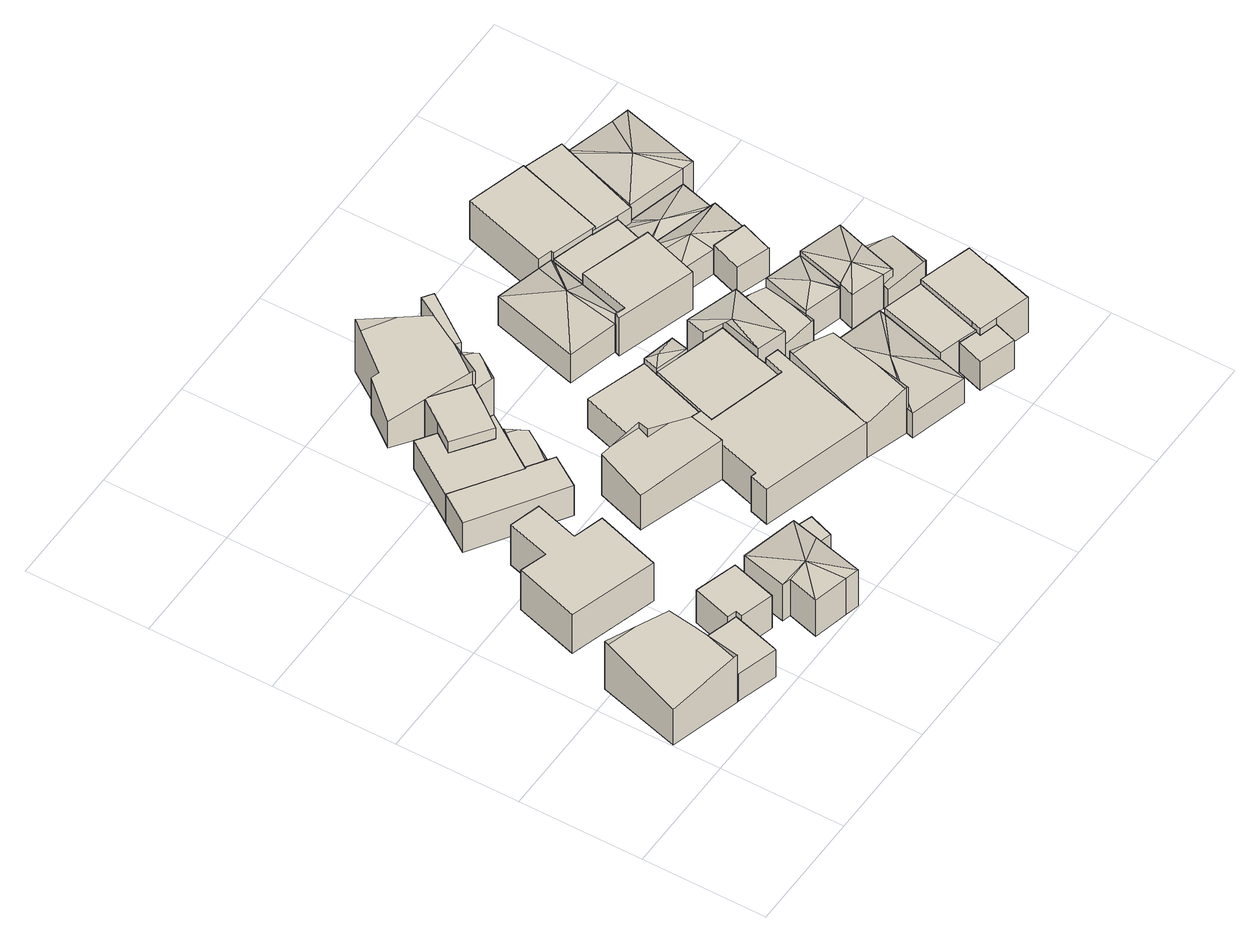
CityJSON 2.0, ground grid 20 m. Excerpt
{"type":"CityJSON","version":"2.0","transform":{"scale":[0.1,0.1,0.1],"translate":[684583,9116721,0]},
"CityObjects":{
"building1":{"type":"Building","attributes":{"Building Type":"Residential","Roof Shape":"gable","Roof Material":"Concrete Glazed Tile","Roof Material Code":"1","Roof Direction":"northwest","Building Height":7.23,"Roof Slope":34.4,"Footprint Area":166.15,"Solar PV Capacity Low":20.8,"Solar PV Capacity High":27.32,"Solar Annual Energy Low":29997,"Solar Annual Energy High":39534,"Suitable PV Area":124.2},"geometry":[{"type":"MultiSurface","lod":"2.2","boundaries":[[[0,1,2,3,4,5]],[[5,4,6,7]],[[4,3,8,6]],[[3,2,9,8]],[[2,1,10,9]],[[1,0,11,10]],[[0,5,7,11]],[[7,6,8,9,10,11]]]}]},
"building2":{"type":"Building","attributes":{"Building Type":"Residential","Roof Shape":"flat","Roof Material":"Concrete Glazed Tile","Roof Material Code":"1","Roof Direction":"northwest","Building Height":5.48,"Roof Slope":14.9,"Footprint Area":58.14,"Solar PV Capacity Low":7.28,"Solar PV Capacity High":9.56,"Solar Annual Energy Low":10496,"Solar Annual Energy High":13833,"Suitable PV Area":43.46},"geometry":[{"type":"MultiSurface","lod":"2.2","boundaries":[[[12,3,2,13,14,15,16,17]],[[17,16,18,19]],[[16,15,20,18]],[[15,14,21,20]],[[14,13,22,21]],[[13,2,23,22]],[[2,3,24,23]],[[3,12,25,24]],[[12,17,19,25]],[[19,18,20,21,22,23,24,25]]]}]},
"building3":{"type":"Building","attributes":{"Building Type":"Residential","Roof Shape":"shed","Roof Material":"Concrete Aluminum Tile","Roof Material Code":"2","Roof Direction":"northwest","Building Height":7.66,"Roof Slope":15.2,"Footprint Area":196.3,"Solar PV Capacity Low":24.58,"Solar PV Capacity High":32.28,"Solar Annual Energy Low":35441,"Solar Annual Energy High":46708,"Suitable PV Area":146.73},"geometry":[{"type":"MultiSurface","lod":"2.2","boundaries":[[[26,27,28,29,30,31,32,33]],[[33,32,34,35]],[[32,31,36,34]],[[31,30,37,36]],[[30,29,38,37]],[[29,28,39,38]],[[28,27,40,39]],[[27,26,41,40]],[[26,33,35,41]],[[35,34,36,37,38,39,40,41]]]}]},
"building4":{"type":"Building","attributes":{"Building Type":"Residential","Roof Shape":"flat","Roof Material":"Concrete Glazed Tile","Roof Material Code":"1","Roof Direction":"northwest","Building Height":6.64,"Roof Slope":12.1,"Footprint Area":52.65,"Solar PV Capacity Low":6.59,"Solar PV Capacity High":8.66,"Solar Annual Energy Low":9505,"Solar Annual Energy High":12527,"Suitable PV Area":39.35},"geometry":[{"type":"MultiSurface","lod":"2.2","boundaries":[[[42,12,17,16,43,44]],[[44,43,45,46]],[[43,16,47,45]],[[16,17,48,47]],[[17,12,49,48]],[[12,42,50,49]],[[42,44,46,50]],[[46,45,47,48,49,50]]]}]},
"building5":{"type":"Building","attributes":{"Building Type":"Residential","Roof Shape":"hip","Roof Material":"Concrete Glazed Tile","Roof Material Code":"1","Roof Direction":"northwest","Building Height":7.27,"Roof Slope":29,"Footprint Area":112.3,"Solar PV Capacity Low":14.06,"Solar PV Capacity High":18.47,"Solar Annual Energy Low":20275,"Solar Annual Energy High":26721,"Suitable PV Area":83.94},"geometry":[{"type":"MultiSurface","lod":"2.2","boundaries":[[[51,52,53,54,55,56,57,58]],[[58,57,59,60]],[[57,56,61,59]],[[56,55,62,61]],[[55,54,63,62]],[[54,53,64,63]],[[53,52,65,64]],[[52,51,66,65]],[[51,58,60,66]],[[60,59,67]],[[59,61,67]],[[61,62,67]],[[62,63,67]],[[63,64,67]],[[64,65,67]],[[65,66,67]],[[66,60,67]]]}]},
"building6":{"type":"Building","attributes":{"Building Type":"Residential","Roof Shape":"flat","Roof Material":"Concrete Glazed Tile","Roof Material Code":"1","Roof Direction":"northwest","Building Height":5.99,"Roof Slope":14.9,"Footprint Area":96.68,"Solar PV Capacity Low":12.1,"Solar PV Capacity High":15.9,"Solar Annual Energy Low":17455,"Solar Annual Energy High":23004,"Suitable PV Area":72.27},"geometry":[{"type":"MultiSurface","lod":"2.2","boundaries":[[[68,69,70,71,72,73,74]],[[74,73,75,76]],[[73,72,77,75]],[[72,71,78,77]],[[71,70,79,78]],[[70,69,80,79]],[[69,68,81,80]],[[68,74,76,81]],[[76,75,77,78,79,80,81]]]}]},
"building7":{"type":"Building","attributes":{"Building Type":"Residential","Roof Shape":"flat","Roof Material":"Concrete Glazed Tile","Roof Material Code":"1","Roof Direction":"northwest","Building Height":5.86,"Roof Slope":10.9,"Footprint Area":12.6,"Solar PV Capacity Low":1.58,"Solar PV Capacity High":2.07,"Solar Annual Energy Low":2274,"Solar Annual Energy High":2998,"Suitable PV Area":9.42},"geometry":[{"type":"MultiSurface","lod":"2.2","boundaries":[[[58,57,82,83]],[[83,82,84,85]],[[82,57,86,84]],[[57,58,87,86]],[[58,83,85,87]],[[85,84,86,87]]]}]},
"building8":{"type":"Building","attributes":{"Building Type":"Residential","Roof Shape":"flat","Roof Material":"Concrete Glazed Tile","Roof Material Code":"1","Roof Direction":"northwest","Building Height":5.81,"Roof Slope":8.9,"Footprint Area":102.6,"Solar PV Capacity Low":12.85,"Solar PV Capacity High":16.87,"Solar Annual Energy Low":18524,"Solar Annual Energy High":24414,"Suitable PV Area":76.7},"geometry":[{"type":"MultiSurface","lod":"2.2","boundaries":[[[88,71,70,69,89,90,91,92,93,94]],[[94,93,95,96]],[[93,92,97,95]],[[92,91,98,97]],[[91,90,99,98]],[[90,89,100,99]],[[89,69,101,100]],[[69,70,102,101]],[[70,71,103,102]],[[71,88,104,103]],[[88,94,96,104]],[[96,95,97,98,99,100,101,102,103,104]]]}]},
"building9":{"type":"Building","attributes":{"Building Type":"Residential","Roof Shape":"gable","Roof Material":"Concrete Glazed Tile","Roof Material Code":"1","Roof Direction":"northwest","Building Height":4.58,"Roof Slope":32.6,"Footprint Area":25.72,"Solar PV Capacity Low":3.22,"Solar PV Capacity High":4.23,"Solar Annual Energy Low":4644,"Solar Annual Energy High":6120,"Suitable PV Area":19.23},"geometry":[{"type":"MultiSurface","lod":"2.2","boundaries":[[[89,69,68,105]],[[105,68,106,107]],[[68,69,108,106]],[[69,89,109,108]],[[89,105,107,109]],[[107,106,108,109]]]}]},
"building10":{"type":"Building","attributes":{"Building Type":"Residential","Roof Shape":"flat","Roof Material":"Concrete Glazed Tile","Roof Material Code":"1","Roof Direction":"northwest","Building Height":7.96,"Roof Slope":9.3,"Footprint Area":61.65,"Solar PV Capacity Low":7.72,"Solar PV Capacity High":10.14,"Solar Annual Energy Low":11131,"Solar Annual Energy High":14670,"Suitable PV Area":46.09},"geometry":[{"type":"MultiSurface","lod":"2.2","boundaries":[[[91,110,111,112,94,93,92]],[[92,93,113,114]],[[93,94,115,113]],[[94,112,116,115]],[[112,111,117,116]],[[111,110,118,117]],[[110,91,119,118]],[[91,92,114,119]],[[114,113,115,116,117,118,119]]]}]},
"building11":{"type":"Building","attributes":{"Building Type":"Residential","Roof Shape":"gable","Roof Material":"Clay Tile Shingle","Roof Material Code":"3","Roof Direction":"northwest","Building Height":7.04,"Roof Slope":32,"Footprint Area":108.35,"Solar PV Capacity Low":13.57,"Solar PV Capacity High":17.82,"Solar Annual Energy Low":19561,"Solar Annual Energy High":25780,"Suitable PV Area":80.99},"geometry":[{"type":"MultiSurface","lod":"2.2","boundaries":[[[120,121,122,123,124,125]],[[125,124,126,127]],[[124,123,128,126]],[[123,122,129,128]],[[122,121,130,129]],[[121,120,131,130]],[[120,125,127,131]],[[127,126,128,129,130,131]]]}]},
"building12":{"type":"Building","attributes":{"Building Type":"Residential","Roof Shape":"gable","Roof Material":"Concrete Aluminum Tile","Roof Material Code":"2","Roof Direction":"northwest","Building Height":5.4,"Roof Slope":31.5,"Footprint Area":188.47,"Solar PV Capacity Low":23.6,"Solar PV Capacity High":30.99,"Solar Annual Energy Low":34026,"Solar Annual Energy High":44844,"Suitable PV Area":140.88},"geometry":[{"type":"MultiSurface","lod":"2.2","boundaries":[[[132,133,134,135,136,137,138,139,112,111,140]],[[140,111,141,142]],[[111,112,143,141]],[[112,139,144,143]],[[139,138,145,144]],[[138,137,146,145]],[[137,136,147,146]],[[136,135,148,147]],[[135,134,149,148]],[[134,133,150,149]],[[133,132,151,150]],[[132,140,142,151]],[[142,141,143,144,145,146,147,148,149,150,151]]]}]},
"building13":{"type":"Building","attributes":{"Building Type":"Residential","Roof Shape":"gable","Roof Material":"Concrete Glazed Tile","Roof Material Code":"1","Roof Direction":"northwest","Building Height":7.39,"Roof Slope":33.8,"Footprint Area":16.72,"Solar PV Capacity Low":2.09,"Solar PV Capacity High":2.75,"Solar Annual Energy Low":3019,"Solar Annual Energy High":3979,"Suitable PV Area":12.5},"geometry":[{"type":"MultiSurface","lod":"2.2","boundaries":[[[132,140,111,110,152,153]],[[153,152,154,155]],[[152,110,156,154]],[[110,111,157,156]],[[111,140,158,157]],[[140,132,151,158]],[[132,153,155,151]],[[155,154,156,157,158,151]]]}]},
"building14":{"type":"Building","attributes":{"Building Type":"Residential","Roof Shape":"shed","Roof Material":"Concrete Glazed Tile","Roof Material Code":"1","Roof Direction":"northwest","Building Height":5.41,"Roof Slope":18.7,"Footprint Area":130.26,"Solar PV Capacity Low":16.31,"Solar PV Capacity High":21.42,"Solar Annual Energy Low":23517,"Solar Annual Energy High":30994,"Suitable PV Area":97.37},"geometry":[{"type":"MultiSurface","lod":"2.2","boundaries":[[[120,125,124,159,160,161,162,163]],[[163,162,164,165]],[[162,161,166,164]],[[161,160,167,166]],[[160,159,168,167]],[[159,124,169,168]],[[124,125,170,169]],[[125,120,171,170]],[[120,163,165,171]],[[165,164,166,167,168,169,170,171]]]}]},
"building15":{"type":"Building","attributes":{"Building Type":"Residential","Roof Shape":"flat","Roof Material":"Concrete Glazed Tile","Roof Material Code":"1","Roof Direction":"northwest","Building Height":7.14,"Roof Slope":7.9,"Footprint Area":272.41,"Solar PV Capacity Low":34.11,"Solar PV Capacity High":44.8,"Solar Annual Energy Low":49181,"Solar Annual Energy High":64817,"Suitable PV Area":203.62},"geometry":[{"type":"MultiSurface","lod":"2.2","boundaries":[[[172,173,159,124,123,174,175,176,177,178,179,180]],[[180,179,181,182]],[[179,178,183,181]],[[178,177,184,183]],[[177,176,185,184]],[[176,175,186,185]],[[175,174,187,186]],[[174,123,188,187]],[[123,124,189,188]],[[124,159,190,189]],[[159,173,191,190]],[[173,172,192,191]],[[172,180,182,192]],[[182,181,183,184,185,186,187,188,189,190,191,192]]]}]},
"building16":{"type":"Building","attributes":{"Building Type":"Residential","Roof Shape":"shed","Roof Material":"Concrete Glazed Tile","Roof Material Code":"1","Roof Direction":"northwest","Building Height":5.91,"Roof Slope":12.9,"Footprint Area":151.17,"Solar PV Capacity Low":18.93,"Solar PV Capacity High":24.86,"Solar Annual Energy Low":27293,"Solar Annual Energy High":35970,"Suitable PV Area":113},"geometry":[{"type":"MultiSurface","lod":"2.2","boundaries":[[[193,194,195,161,160,159,173,172,180,196,197]],[[197,196,198,199]],[[196,180,200,198]],[[180,172,201,200]],[[172,173,202,201]],[[173,159,203,202]],[[159,160,204,203]],[[160,161,205,204]],[[161,195,206,205]],[[195,194,207,206]],[[194,193,208,207]],[[193,197,199,208]],[[199,198,200,201,202,203,204,205,206,207,208]]]}]},
"building17":{"type":"Building","attributes":{"Building Type":"Residential","Roof Shape":"flat","Roof Material":"Concrete Glazed Tile","Roof Material Code":"1","Roof Direction":"northwest","Building Height":5.5,"Roof Slope":11,"Footprint Area":16.91,"Solar PV Capacity Low":2.12,"Solar PV Capacity High":2.78,"Solar Annual Energy Low":3052,"Solar Annual Energy High":4022,"Suitable PV Area":12.64},"geometry":[{"type":"MultiSurface","lod":"2.2","boundaries":[[[209,134,135,134,133,210,211]],[[211,210,212,213]],[[210,133,214,212]],[[133,134,215,214]],[[134,135,216,215]],[[134,209,217,215]],[[209,211,213,217]],[[213,212,214,215,216,215,217]]]}]},
"building18":{"type":"Building","attributes":{"Building Type":"Residential","Roof Shape":"hip","Roof Material":"Concrete Glazed Tile","Roof Material Code":"1","Roof Direction":"northwest","Building Height":6.8,"Roof Slope":22.5,"Footprint Area":14.91,"Solar PV Capacity Low":1.87,"Solar PV Capacity High":2.45,"Solar Annual Energy Low":2692,"Solar Annual Energy High":3548,"Suitable PV Area":11.14},"geometry":[{"type":"MultiSurface","lod":"2.2","boundaries":[[[218,162,161,194]],[[194,161,219,220]],[[161,162,221,219]],[[162,218,222,221]],[[218,194,220,222]],[[220,219,223]],[[219,221,223]],[[221,222,223]],[[222,220,223]]]}]},
"building19":{"type":"Building","attributes":{"Building Type":"Residential","Roof Shape":"gable","Roof Material":"Concrete Glazed Tile","Roof Material Code":"1","Roof Direction":"northwest","Building Height":6.86,"Roof Slope":27.3,"Footprint Area":120.7,"Solar PV Capacity Low":15.11,"Solar PV Capacity High":19.85,"Solar Annual Energy Low":21791,"Solar Annual Energy High":28719,"Suitable PV Area":90.22},"geometry":[{"type":"MultiSurface","lod":"2.2","boundaries":[[[178,177,224,225,226]],[[226,225,227,228]],[[225,224,229,227]],[[224,177,230,229]],[[177,178,231,230]],[[178,226,228,231]],[[228,227,229,230,231]]]}]},
"building20":{"type":"Building","attributes":{"Building Type":"Residential","Roof Shape":"hip","Roof Material":"Concrete Glazed Tile","Roof Material Code":"1","Roof Direction":"northwest","Building Height":5.66,"Roof Slope":29.9,"Footprint Area":147.43,"Solar PV Capacity Low":18.46,"Solar PV Capacity High":24.24,"Solar Annual Energy Low":26617,"Solar Annual Energy High":35079,"Suitable PV Area":110.2},"geometry":[{"type":"MultiSurface","lod":"2.2","boundaries":[[[232,233,234,235,236,237,238,239]],[[239,238,240,241]],[[238,237,242,240]],[[237,236,243,242]],[[236,235,244,243]],[[235,234,245,244]],[[234,233,246,245]],[[233,232,247,246]],[[232,239,241,247]],[[241,240,248]],[[240,242,248]],[[242,243,248]],[[243,244,248]],[[244,245,248]],[[245,246,248]],[[246,247,248]],[[247,241,248]]]}]},
"building21":{"type":"Building","attributes":{"Building Type":"Residential","Roof Shape":"hip","Roof Material":"Concrete Glazed Tile","Roof Material Code":"1","Roof Direction":"northwest","Building Height":7.84,"Roof Slope":29.2,"Footprint Area":64.09,"Solar PV Capacity Low":8.02,"Solar PV Capacity High":10.54,"Solar Annual Energy Low":11570,"Solar Annual Energy High":15249,"Suitable PV Area":47.9},"geometry":[{"type":"MultiSurface","lod":"2.2","boundaries":[[[249,193,197,196,250,251]],[[251,250,252,253]],[[250,196,254,252]],[[196,197,255,254]],[[197,193,256,255]],[[193,249,257,256]],[[249,251,253,257]],[[253,252,258]],[[252,254,258]],[[254,255,258]],[[255,256,258]],[[256,257,258]],[[257,253,258]]]}]},
"building22":{"type":"Building","attributes":{"Building Type":"Residential","Roof Shape":"hip","Roof Material":"Concrete Glazed Tile","Roof Material Code":"1","Roof Direction":"northwest","Building Height":5.05,"Roof Slope":23.8,"Footprint Area":153.85,"Solar PV Capacity Low":19.26,"Solar PV Capacity High":25.3,"Solar Annual Energy Low":27777,"Solar Annual Energy High":36607,"Suitable PV Area":115},"geometry":[{"type":"MultiSurface","lod":"2.2","boundaries":[[[259,260,261,226,225,224,262,263]],[[263,262,264,265]],[[262,224,266,264]],[[224,225,267,266]],[[225,226,268,267]],[[226,261,269,268]],[[261,260,270,269]],[[260,259,271,270]],[[259,263,265,271]],[[265,264,272]],[[264,266,272]],[[266,267,272]],[[267,268,272]],[[268,269,272]],[[269,270,272]],[[270,271,272]],[[271,265,272]]]}]},
"building23":{"type":"Building","attributes":{"Building Type":"Residential","Roof Shape":"shed","Roof Material":"Concrete Glazed Tile","Roof Material Code":"1","Roof Direction":"northwest","Building Height":7.65,"Roof Slope":14.7,"Footprint Area":110.32,"Solar PV Capacity Low":13.81,"Solar PV Capacity High":18.14,"Solar Annual Energy Low":19918,"Solar Annual Energy High":26250,"Suitable PV Area":82.47},"geometry":[{"type":"MultiSurface","lod":"2.2","boundaries":[[[273,235,234,233,274,275,276,277]],[[277,276,278,279]],[[276,275,280,278]],[[275,274,281,280]],[[274,233,282,281]],[[233,234,283,282]],[[234,235,284,283]],[[235,273,285,284]],[[273,277,279,285]],[[279,278,280,281,282,283,284,285]]]}]},
"building24":{"type":"Building","attributes":{"Building Type":"Residential","Roof Shape":"gable","Roof Material":"Concrete Glazed Tile","Roof Material Code":"1","Roof Direction":"northwest","Building Height":4.11,"Roof Slope":29.8,"Footprint Area":54.28,"Solar PV Capacity Low":6.8,"Solar PV Capacity High":8.93,"Solar Annual Energy Low":9800,"Solar Annual Energy High":12915,"Suitable PV Area":40.57},"geometry":[{"type":"MultiSurface","lod":"2.2","boundaries":[[[251,286,287,288,289]],[[289,288,290,291]],[[288,287,292,290]],[[287,286,293,292]],[[286,251,294,293]],[[251,289,291,294]],[[291,290,292,293,294]]]}]},
"building25":{"type":"Building","attributes":{"Building Type":"Residential","Roof Shape":"shed","Roof Material":"Concrete Glazed Tile","Roof Material Code":"1","Roof Direction":"northwest","Building Height":5.79,"Roof Slope":11.4,"Footprint Area":25.4,"Solar PV Capacity Low":3.18,"Solar PV Capacity High":4.18,"Solar Annual Energy Low":4585,"Solar Annual Energy High":6043,"Suitable PV Area":18.99},"geometry":[{"type":"MultiSurface","lod":"2.2","boundaries":[[[295,296,297,298,299,300,301,302]],[[302,301,303,304]],[[301,300,305,303]],[[300,299,306,305]],[[299,298,307,306]],[[298,297,308,307]],[[297,296,309,308]],[[296,295,310,309]],[[295,302,304,310]],[[304,303,305,306,307,308,309,310]]]}]},
"building26":{"type":"Building","attributes":{"Building Type":"Residential","Roof Shape":"flat","Roof Material":"Concrete Glazed Tile","Roof Material Code":"1","Roof Direction":"northwest","Building Height":6.26,"Roof Slope":8.8,"Footprint Area":64.2,"Solar PV Capacity Low":8.04,"Solar PV Capacity High":10.56,"Solar Annual Energy Low":11590,"Solar Annual Energy High":15275,"Suitable PV Area":47.99},"geometry":[{"type":"MultiSurface","lod":"2.2","boundaries":[[[311,312,313,236,235,273]],[[273,235,314,315]],[[235,236,316,314]],[[236,313,317,316]],[[313,312,318,317]],[[312,311,319,318]],[[311,273,315,319]],[[315,314,316,317,318,319]]]}]},
"building27":{"type":"Building","attributes":{"Building Type":"Residential","Roof Shape":"flat","Roof Material":"Concrete Glazed Tile","Roof Material Code":"1","Roof Direction":"northwest","Building Height":6.28,"Roof Slope":12.7,"Footprint Area":74.82,"Solar PV Capacity Low":9.37,"Solar PV Capacity High":12.3,"Solar Annual Energy Low":13508,"Solar Annual Energy High":17802,"Suitable PV Area":55.93},"geometry":[{"type":"MultiSurface","lod":"2.2","boundaries":[[[260,259,300,299,298,320]],[[320,298,321,322]],[[298,299,323,321]],[[299,300,324,323]],[[300,259,325,324]],[[259,260,326,325]],[[260,320,322,326]],[[322,321,323,324,325,326]]]}]},
"building28":{"type":"Building","attributes":{"Building Type":"Residential","Roof Shape":"hip","Roof Material":"Concrete Glazed Tile","Roof Material Code":"1","Roof Direction":"northwest","Building Height":5.99,"Roof Slope":28.2,"Footprint Area":52.69,"Solar PV Capacity Low":6.6,"Solar PV Capacity High":8.66,"Solar Annual Energy Low":9512,"Solar Annual Energy High":12536,"Suitable PV Area":39.38},"geometry":[{"type":"MultiSurface","lod":"2.2","boundaries":[[[289,288,327,328,329]],[[329,328,330,331]],[[328,327,332,330]],[[327,288,333,332]],[[288,289,334,333]],[[289,329,331,334]],[[331,330,335]],[[330,332,335]],[[332,333,335]],[[333,334,335]],[[334,331,335]]]}]},
"building29":{"type":"Building","attributes":{"Building Type":"Residential","Roof Shape":"shed","Roof Material":"Concrete Glazed Tile","Roof Material Code":"1","Roof Direction":"northwest","Building Height":7.43,"Roof Slope":12.5,"Footprint Area":143.54,"Solar PV Capacity Low":17.97,"Solar PV Capacity High":23.61,"Solar Annual Energy Low":25915,"Solar Annual Energy High":34154,"Suitable PV Area":107.3},"geometry":[{"type":"MultiSurface","lod":"2.2","boundaries":[[[336,238,237,236,313,337,338]],[[338,337,339,340]],[[337,313,341,339]],[[313,236,342,341]],[[236,237,343,342]],[[237,238,344,343]],[[238,336,345,344]],[[336,338,340,345]],[[340,339,341,342,343,344,345]]]}]},
"building30":{"type":"Building","attributes":{"Building Type":"Residential","Roof Shape":"flat","Roof Material":"Concrete Glazed Tile","Roof Material Code":"1","Roof Direction":"northwest","Building Height":7.24,"Roof Slope":5.1,"Footprint Area":107.78,"Solar PV Capacity Low":13.49,"Solar PV Capacity High":17.72,"Solar Annual Energy Low":19459,"Solar Annual Energy High":25645,"Suitable PV Area":80.57},"geometry":[{"type":"MultiSurface","lod":"2.2","boundaries":[[[346,347,320,297,296,295,348,349,350,351,352]],[[352,351,353,354]],[[351,350,355,353]],[[350,349,356,355]],[[349,348,357,356]],[[348,295,358,357]],[[295,296,359,358]],[[296,297,360,359]],[[297,320,361,360]],[[320,347,362,361]],[[347,346,363,362]],[[346,352,354,363]],[[354,353,355,356,357,358,359,360,361,362,363]]]}]},
"building31":{"type":"Building","attributes":{"Building Type":"Residential","Roof Shape":"shed","Roof Material":"Concrete Glazed Tile","Roof Material Code":"1","Roof Direction":"northwest","Building Height":5.68,"Roof Slope":10.3,"Footprint Area":29.7,"Solar PV Capacity Low":3.72,"Solar PV Capacity High":4.88,"Solar Annual Energy Low":5362,"Solar Annual Energy High":7067,"Suitable PV Area":22.2},"geometry":[{"type":"MultiSurface","lod":"2.2","boundaries":[[[364,365,366,367,368]],[[368,367,369,370]],[[367,366,371,369]],[[366,365,372,371]],[[365,364,373,372]],[[364,368,370,373]],[[370,369,371,372,373]]]}]},
"building32":{"type":"Building","attributes":{"Building Type":"Residential","Roof Shape":"hip","Roof Material":"Concrete Glazed Tile","Roof Material Code":"1","Roof Direction":"northwest","Building Height":6.88,"Roof Slope":22.4,"Footprint Area":78.38,"Solar PV Capacity Low":9.81,"Solar PV Capacity High":12.89,"Solar Annual Energy Low":14150,"Solar Annual Energy High":18649,"Suitable PV Area":58.59},"geometry":[{"type":"MultiSurface","lod":"2.2","boundaries":[[[329,328,327,374,375,376,377,378]],[[378,377,379,380]],[[377,376,381,379]],[[376,375,382,381]],[[375,374,383,382]],[[374,327,384,383]],[[327,328,385,384]],[[328,329,386,385]],[[329,378,380,386]],[[380,379,387]],[[379,381,387]],[[381,382,387]],[[382,383,387]],[[383,384,387]],[[384,385,387]],[[385,386,387]],[[386,380,387]]]}]},
"building33":{"type":"Building","attributes":{"Building Type":"Residential","Roof Shape":"hip","Roof Material":"Concrete Glazed Tile","Roof Material Code":"1","Roof Direction":"northwest","Building Height":4.93,"Roof Slope":25.1,"Footprint Area":77.57,"Solar PV Capacity Low":9.71,"Solar PV Capacity High":12.76,"Solar Annual Energy Low":14005,"Solar Annual Energy High":18458,"Suitable PV Area":57.99},"geometry":[{"type":"MultiSurface","lod":"2.2","boundaries":[[[388,277,276,389,366,365,390,391]],[[391,390,392,393]],[[390,365,394,392]],[[365,366,395,394]],[[366,389,396,395]],[[389,276,397,396]],[[276,277,398,397]],[[277,388,399,398]],[[388,391,393,399]],[[393,392,400]],[[392,394,400]],[[394,395,400]],[[395,396,400]],[[396,397,400]],[[397,398,400]],[[398,399,400]],[[399,393,400]]]}]},
"building34":{"type":"Building","attributes":{"Building Type":"Residential","Roof Shape":"shed","Roof Material":"Concrete Glazed Tile","Roof Material Code":"1","Roof Direction":"northwest","Building Height":7,"Roof Slope":17.2,"Footprint Area":98.48,"Solar PV Capacity Low":12.33,"Solar PV Capacity High":16.2,"Solar Annual Energy Low":17780,"Solar Annual Energy High":23433,"Suitable PV Area":73.62},"geometry":[{"type":"MultiSurface","lod":"2.2","boundaries":[[[338,337,313,312,311,401,402,403,404,405,406]],[[406,405,407,408]],[[405,404,409,407]],[[404,403,410,409]],[[403,402,411,410]],[[402,401,412,411]],[[401,311,413,412]],[[311,312,414,413]],[[312,313,415,414]],[[313,337,416,415]],[[337,338,417,416]],[[338,406,408,417]],[[408,407,409,410,411,412,413,414,415,416,417]]]}]},
"building35":{"type":"Building","attributes":{"Building Type":"Residential","Roof Shape":"hip","Roof Material":"Concrete Glazed Tile","Roof Material Code":"1","Roof Direction":"northwest","Building Height":4,"Roof Slope":26,"Footprint Area":74.61,"Solar PV Capacity Low":9.34,"Solar PV Capacity High":12.27,"Solar Annual Energy Low":13471,"Solar Annual Energy High":17753,"Suitable PV Area":55.77},"geometry":[{"type":"MultiSurface","lod":"2.2","boundaries":[[[418,419,403,402,401,311,273,277,388]],[[388,277,420,421]],[[277,273,422,420]],[[273,311,423,422]],[[311,401,424,423]],[[401,402,425,424]],[[402,403,426,425]],[[403,419,427,426]],[[419,418,428,427]],[[418,388,421,428]],[[421,420,429]],[[420,422,429]],[[422,423,429]],[[423,424,429]],[[424,425,429]],[[425,426,429]],[[426,427,429]],[[427,428,429]],[[428,421,429]]]}]},
"building36":{"type":"Building","attributes":{"Building Type":"Residential","Roof Shape":"gable","Roof Material":"Concrete Glazed Tile","Roof Material Code":"1","Roof Direction":"northwest","Building Height":4.73,"Roof Slope":26.2,"Footprint Area":40.11,"Solar PV Capacity Low":5.02,"Solar PV Capacity High":6.6,"Solar Annual Energy Low":7241,"Solar Annual Energy High":9544,"Suitable PV Area":29.98},"geometry":[{"type":"MultiSurface","lod":"2.2","boundaries":[[[377,376,375,430,431,432,433]],[[433,432,434,435]],[[432,431,436,434]],[[431,430,437,436]],[[430,375,438,437]],[[375,376,439,438]],[[376,377,440,439]],[[377,433,435,440]],[[435,434,436,437,438,439,440]]]}]},
"building37":{"type":"Building","attributes":{"Building Type":"Residential","Roof Shape":"hip","Roof Material":"Concrete Glazed Tile","Roof Material Code":"1","Roof Direction":"northwest","Building Height":7.16,"Roof Slope":21.5,"Footprint Area":149.68,"Solar PV Capacity Low":18.74,"Solar PV Capacity High":24.61,"Solar Annual Energy Low":27024,"Solar Annual Energy High":35615,"Suitable PV Area":111.89},"geometry":[{"type":"MultiSurface","lod":"2.2","boundaries":[[[441,405,404,402,403,419,442,443,444]],[[444,443,445,446]],[[443,442,447,445]],[[442,419,448,447]],[[419,403,449,448]],[[403,402,450,449]],[[402,404,451,450]],[[404,405,452,451]],[[405,441,453,452]],[[441,444,446,453]],[[446,445,454]],[[445,447,454]],[[447,448,454]],[[448,449,454]],[[449,450,454]],[[450,451,454]],[[451,452,454]],[[452,453,454]],[[453,446,454]]]}]}
},
"vertices":[
[2,78,0],[116,46,0],[116,47,0],[139,125,0],[154,181,0],[40,213,0],[154,181,72],[40,213,96],[139,125,82],[116,47,96],[116,46,96],[2,78,72],
[192,110,0],[119,46,0],[184,27,0],[186,32,0],[204,95,0],[207,106,0],[204,95,55],[207,106,55],[186,32,55],[184,27,55],[119,46,55],[116,47,55],[139,125,55],[192,110,55],
[196,361,0],[216,431,0],[166,445,0],[146,376,0],[103,389,0],[72,286,0],[214,244,0],[245,347,0],[214,244,77],[245,347,79],[72,286,78],[103,389,80],[146,376,80],[166,445,81],[216,431,81],[196,361,79],
[211,173,0],[258,80,0],[279,153,0],[258,80,66],[279,153,66],[204,95,66],[207,106,66],[192,110,66],[211,173,66],
[295,148,0],[277,75,0],[291,71,0],[277,21,0],[334,8,0],[356,2,0],[376,83,0],[386,126,0],[376,83,73],[386,126,73],[356,2,73],[334,8,73],[277,21,73],[291,71,73],[277,75,73],[295,148,73],[324,67,83],
[310,478,0],[283,496,0],[282,494,0],[183,561,0],[150,513,0],[290,421,0],[322,470,0],[290,421,60],[322,470,60],[150,513,60],[183,561,60],[282,494,60],[283,496,60],[310,478,60],
[402,76,0],[416,116,0],[402,76,59],[416,116,59],[376,83,59],[386,126,59],
[245,652,0],[325,557,0],[344,585,0],[333,592,0],[308,559,0],[251,600,0],[274,632,0],[251,600,58],[274,632,58],[308,559,58],[333,592,58],[344,585,58],[325,557,58],[283,496,58],[282,494,58],[183,561,58],[245,652,58],
[354,535,0],[310,478,62],[354,535,46],[283,496,46],[325,557,63],
[356,624,0],[359,629,0],[303,671,0],[251,600,80],[308,559,80],[274,632,80],[303,671,80],[359,629,80],[356,624,80],[333,592,80],
[405,389,0],[342,409,0],[316,329,0],[455,285,0],[476,348,0],[400,371,0],[476,348,70],[400,371,103],[455,285,80],[316,329,70],[342,409,82],[405,389,101],
[396,672,0],[421,707,0],[458,755,0],[445,763,0],[355,817,0],[308,749,0],[299,755,0],[259,703,0],[362,627,0],[359,629,106],[362,627,105],[303,671,77],[259,703,54],[299,755,75],[308,749,80],[355,817,105],[445,763,61],[458,755,54],[421,707,73],[396,672,87],
[378,607,0],[417,655,0],[378,607,88],[417,655,74],[356,624,74],[359,629,76],[362,627,78],
[492,343,0],[498,341,0],[527,437,0],[535,462,0],[437,492,0],[535,462,58],[437,492,59],[527,437,57],[498,341,54],[492,343,54],[476,348,54],[400,371,55],[405,389,56],
[612,288,0],[486,322,0],[434,218,0],[426,220,0],[417,189,0],[594,139,0],[637,291,0],[644,315,0],[622,321,0],[644,315,71],[622,321,71],[637,291,71],[594,139,71],[417,189,71],[426,220,71],[434,218,71],[455,285,71],[476,348,71],[492,343,71],[486,322,71],[612,288,71],
[610,414,0],[581,422,0],[529,437,0],[625,335,0],[645,405,0],[625,335,60],[645,405,62],[622,321,60],[612,288,59],[486,322,60],[492,343,60],[498,341,60],[527,437,63],[529,437,62],[581,422,62],[610,414,62],
[477,787,0],[436,696,0],[493,776,0],[436,696,55],[493,776,55],[421,707,55],[458,755,55],[445,763,55],[477,787,55],
[587,450,0],[527,437,68],[581,422,68],[535,462,68],[587,450,68],[550,449,71],
[663,118,0],[665,117,0],[712,268,0],[665,117,91],[712,268,69],[663,118,92],[594,139,69],[637,291,89],
[495,556,0],[576,535,0],[592,530,0],[614,612,0],[628,668,0],[630,673,0],[607,679,0],[533,698,0],[607,679,57],[533,698,57],[630,673,57],[628,668,57],[614,612,57],[592,530,57],[576,535,57],[495,556,57],[584,619,69],
[619,446,0],[673,321,0],[703,420,0],[673,321,78],[703,420,78],[625,335,78],[645,405,78],[610,414,78],[619,446,78],[646,390,87],
[764,127,0],[794,237,0],[796,246,0],[659,106,0],[752,81,0],[659,106,50],[752,81,50],[663,118,50],[665,117,50],[712,268,50],[796,246,50],[794,237,50],[764,127,50],[723,183,63],
[720,580,0],[573,527,0],[700,488,0],[722,561,0],[727,578,0],[722,561,78],[727,578,79],[700,488,76],[573,527,77],[576,535,78],[592,530,78],[614,612,80],[720,580,79],
[676,327,0],[729,311,0],[734,326,0],[756,405,0],[734,326,53],[756,405,41],[729,311,55],[676,327,41],[703,420,55],
[853,93,0],[824,101,0],[829,117,0],[828,117,0],[826,109,0],[797,118,0],[783,75,0],[842,57,0],[783,75,58],[842,57,58],[797,118,59],[826,109,59],[828,117,59],[829,117,59],[824,101,59],[853,93,59],
[737,633,0],[695,647,0],[696,648,0],[614,612,63],[720,580,63],[628,668,63],[696,648,63],[695,647,63],[737,633,63],
[858,219,0],[828,117,63],[858,219,63],[826,109,63],[797,118,63],[764,127,63],[794,237,63],
[794,309,0],[795,309,0],[817,388,0],[795,309,60],[817,388,60],[794,309,60],[734,326,60],[756,405,60],[779,347,68],
[647,816,0],[701,647,0],[742,789,0],[701,647,74],[742,789,77],[696,648,74],[628,668,75],[630,673,75],[607,679,75],[647,816,77],
[936,196,0],[893,209,0],[909,77,0],[909,79,0],[932,155,0],[932,158,0],[943,194,0],[932,158,72],[943,194,72],[932,155,72],[909,79,72],[909,77,72],[853,93,72],[824,101,72],[829,117,72],[858,219,72],[893,209,72],[936,196,72],
[808,435,0],[825,484,0],[771,499,0],[754,450,0],[808,433,0],[754,450,57],[808,433,57],[771,499,58],[825,484,58],[808,435,57],
[786,284,0],[841,268,0],[856,263,0],[873,323,0],[887,368,0],[873,323,69],[887,368,69],[856,263,69],[841,268,69],[786,284,69],[794,309,69],[795,309,69],[817,388,69],[831,314,77],
[842,545,0],[710,517,0],[827,483,0],[845,544,0],[827,483,49],[845,544,49],[825,484,49],[771,499,49],[710,517,49],[722,561,49],[727,578,49],[842,545,49],[772,537,58],
[760,626,0],[762,630,0],[761,629,0],[800,748,0],[802,754,0],[807,768,0],[802,754,73],[807,768,73],[800,748,73],[761,629,70],[762,630,70],[760,626,70],[737,633,70],[695,647,70],[696,648,70],[701,647,70],[742,789,73],
[844,551,0],[858,604,0],[727,578,40],[842,545,40],[720,580,40],[737,633,40],[760,626,40],[762,630,40],[761,629,40],[858,604,40],[844,551,40],[780,591,48],
[838,259,0],[903,239,0],[904,239,0],[925,307,0],[904,239,56],[925,307,47],[903,239,57],[838,259,47],[841,268,48],[856,263,55],[873,323,62],
[880,733,0],[876,599,0],[882,622,0],[909,726,0],[882,622,72],[909,726,72],[876,599,72],[858,604,72],[761,629,72],[762,630,72],[800,748,72],[802,754,72],[880,733,72],[837,672,83]
]}
